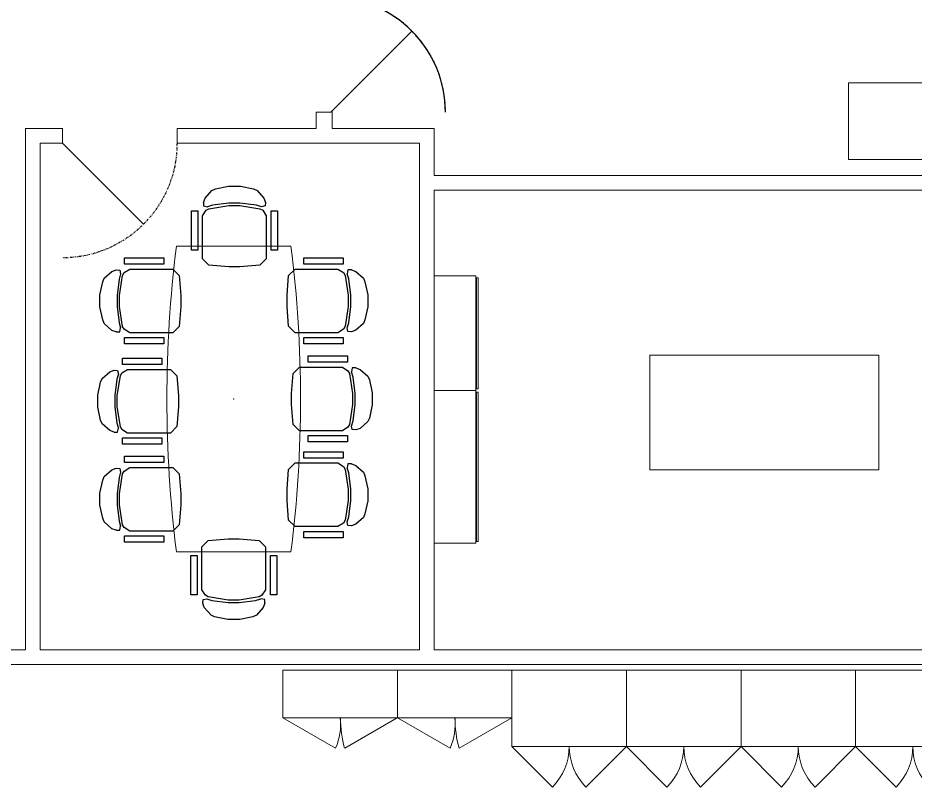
# Model space of a CAD drawing. Header units: inches. Extents: x -27 to 7514, y -484 to 2591.
# Drawn here: x 4038.5 to 4320.5, y 253.4 to 495 of the extents above; entities that cross this region are included whole.
import ezdxf

# ---------------------------------------------------------------- set-up
doc = ezdxf.new("R2010")
doc.units = ezdxf.units.IN
doc.header["$MEASUREMENT"] = 0
doc.linetypes.add('DIVIDE', pattern=[1.25, 0.5, -0.25, 0, -0.25, 0, -0.25])
for name, color, linetype, lineweight in [('F-Ch', 4, 'Continuous', 30), ('F-FreeStand', 211, 'Continuous', 20), ('FS-File', 50, 'Continuous', 20), ('I-CWall', 110, 'Continuous', 20), ('I-Dor', 210, 'Continuous', 30)]:
    doc.layers.add(name, color=color, linetype=linetype, lineweight=lineweight)

# ---------------------------------------------------------------- blocks, each defined once
blk = doc.blocks.new('36_door')
at = {"linetype": 'Continuous'}
blk.add_line((0, 0), (-25.455996, -25.455996), dxfattribs=at)
at = {"linetype": 'DIVIDE'}
blk.add_arc((0, 0), 36, 180, 270, dxfattribs=at)
blk = doc.blocks.new('SC36')
at = {"layer": 'FS-File'}
for p, q in [((-36, -15), (-19.44, -24.56)), ((-0.04, -15), (-16.58, -24.55))]:
    blk.add_line(p, q, dxfattribs=at)
blk.add_lwpolyline([(-36, 0), (-36, -15), (0, -15), (0, 0)], close=True, dxfattribs=at)
for centre, major_axis, ratio, start_param, end_param in [((-36.03, -17.13), (18.05, 2.14), 0.999073, 5.744218, 6.283185), ((15.84, -15.2), (-0.2, -33.84), 0.997211, 4.712803, 4.998429)]:
    blk.add_ellipse(centre, major_axis=major_axis, ratio=ratio, start_param=start_param, end_param=end_param, dxfattribs=at)
blk = doc.blocks.new('SC3624')
at = {"layer": 'FS-File'}
blk.add_lwpolyline([(-36, -24), (0, -24), (0, 0), (-36, 0)], close=True, dxfattribs=at)
at = {"layer": 'FS-File', "flags": 128}
blk.add_lwpolyline([(0, -24), (-12.73, -36.73, -0.198912), (-18, -24, -0.198912), (-23.27, -36.73), (-36, -24)], format="xyb", dxfattribs=at)
blk = doc.blocks.new('T3696')
at = {"linetype": 'Continuous'}
for p, q in [((0, 3), (0, 0)), ((8, 3), (8, 0))]:
    blk.add_line(p, q, dxfattribs=at)
for centre, start, end in [((4, -28.875), 82.8473, 97.1527), ((4, 31.875), 262.8473, 277.1527)]:
    blk.add_arc(centre, 32.125, start, end, dxfattribs=at)
blk.add_point((4, 1.5), dxfattribs=at)
blk = doc.blocks.new('CH7')
at = {"linetype": 'Continuous'}
for p, q in [((-0.167, 1.292), (-0.073, 1.438)), ((-0.073, 1.438), (0, 1.479)), ((0, 1.479), (0.521, 1.562)), ((0.521, 1.562), (0.812, 1.562)), ((0.812, 1.562), (1.333, 1.479)), ((1.333, 1.479), (1.406, 1.438)), ((1.406, 1.438), (1.5, 1.292)), ((-0.167, 0.167), (-0.167, 1.292)), ((1.5, 1.292), (1.5, 0.167)), ((0, 0), (-0.167, 0.167)), ((0.521, -0.042), (0, 0)), ((1.333, 0), (0.812, -0.042)), ((1.5, 0.167), (1.333, 0)), ((0.812, -0.042), (0.521, -0.042))]:
    blk.add_line(p, q, dxfattribs=at)
for points in [[(-0.146, 1.646), (-0.104, 1.76), (0.073, 1.958), (0.167, 2), (0.51, 2.073), (0.823, 2.073), (1.167, 2), (1.26, 1.958), (1.438, 1.76), (1.479, 1.646)], [(-0.146, 1.646), (-0.146, 1.552), (-0.042, 1.531)], [(1.479, 1.646), (1.469, 1.552), (1.375, 1.531)], [(-0.458, 0.438), (-0.458, 1.427), (-0.292, 1.427), (-0.292, 0.396), (-0.458, 0.396), (-0.458, 0.438)], [(1.375, 1.531), (1.24, 1.573), (0.812, 1.625), (0.521, 1.625), (0.094, 1.573), (-0.042, 1.531)], [(1.625, 0.438), (1.625, 1.427), (1.792, 1.427), (1.792, 0.396), (1.625, 0.396), (1.625, 0.438)]]:
    blk.add_lwpolyline(points, dxfattribs=at)
blk = doc.blocks.new('CHDESK')
at = {"linetype": 'Continuous'}
blk.add_blockref('CH7', (0.458, -0.396), dxfattribs=at)
blk = doc.blocks.new('T2472')
at = {"layer": 'F-FreeStand'}
blk.add_lwpolyline([(-72, -24), (-72, 0), (0, 0), (0, -24)], close=True, dxfattribs=at)
blk = doc.blocks.new('T3672')
at = {"layer": 'F-FreeStand'}
blk.add_lwpolyline([(0, -36), (0, 0), (72, 0), (72, -36)], close=True, dxfattribs=at)
blk = doc.blocks.new('FLR36')
at = {"layer": 'FS-File'}
for points in [[(-36, 13), (0, 13), (0, 0), (-36, 0)], [(-35.45, 13.31), (-0.54, 13.31), (-0.54, 13.77), (-35.45, 13.77)]]:
    blk.add_lwpolyline(points, close=True, dxfattribs=at)
blk = doc.blocks.new('FLR48')
at = {"layer": 'FS-File'}
blk.add_line((-47.45, 13.77), (-47.45, 13.31), dxfattribs=at)
blk.add_lwpolyline([(-48, 0), (0, 0), (0, 13), (-48, 13)], close=True, dxfattribs=at)
blk.add_lwpolyline([(-47.45, 13.31), (-0.54, 13.31), (-0.54, 13.77), (-47.45, 13.77)], dxfattribs=at)

msp = doc.modelspace()

# ---------------------------------------------------------------- linework, layer by layer
at = {"layer": 'I-CWall'}
for p, q in [((4132.22, 465.45), (4132.22, 460.29)), ((4137.22, 465.82), (4137.22, 460.29)), ((4169.35, 445.54), (4337.6, 445.54)), ((4169.35, 440.91), (4384.6, 440.91))]:
    msp.add_line(p, q, dxfattribs=at)
for points in [[(4136.85, 465.45), (4132.22, 465.45)], [(4052.47, 460.29), (4040.85, 460.29)], [(4040.85, 296.54), (4040.85, 460.29)], [(4052.47, 455.66), (4052.47, 460.29)], [(4088.47, 455.66), (4088.47, 460.29)], [(4132.22, 460.29), (4088.47, 460.29)], [(4169.35, 460.29), (4137.22, 460.29)], [(4169.35, 445.54), (4169.35, 460.29)], [(4052.47, 455.66), (4045.47, 455.66)], [(4045.47, 296.54), (4045.47, 455.66)], [(4164.72, 455.66), (4088.47, 455.66)], [(4164.72, 296.54), (4164.72, 455.66)], [(4176.35, 445.54), (4169.35, 445.54)], [(4176.35, 440.91), (4169.35, 440.91)], [(4169.35, 296.54), (4169.35, 440.91)], [(4040.85, 296.54), (3735.35, 296.54)], [(4164.72, 296.54), (4045.47, 296.54)], [(4384.6, 296.54), (4169.35, 296.54)], [(4698.1, 291.91), (3926.35, 291.91)]]:
    msp.add_lwpolyline(points, dxfattribs=at)
at = {"layer": 'I-Dor'}
msp.add_lwpolyline([(4172.85, 465.45, 0.414214), (4136.85, 501.45)], format="xyb", dxfattribs=at)
msp.add_lwpolyline([(4136.85, 465.45), (4162.3, 490.9)], dxfattribs=at)

# ---------------------------------------------------------------- block references
at = {"layer": 'F-Ch', "xscale": 12, "yscale": 12, "zscale": 12}
msp.add_blockref('CHDESK', (4093.03, 422.08), dxfattribs=at)
for p, rotation in [((4084.37, 392.63), 90), ((4128.31, 419.64), 270), ((4083.68, 361.13), 90), ((4129.69, 388.82), 270), ((4128.31, 358.7), 270), ((4084.37, 330.32), 90), ((4119.8, 326.15), 180)]:
    msp.add_blockref('CHDESK', p, dxfattribs=dict(at, rotation=rotation))
at = {"layer": 'F-FreeStand'}
msp.add_blockref('T2472', (4371.57, 474.6), dxfattribs=at)
at = {"layer": 'F-FreeStand', "xscale": 12, "yscale": 12, "zscale": 12, "rotation": 270}
msp.add_blockref('T3696', (4088.3, 423.29), dxfattribs=at)
at = {"layer": 'FS-File', "rotation": 270}
for name, p in [('FLR36', (4169.35, 377.97)), ('FLR48', (4169.35, 329.97))]:
    msp.add_blockref(name, p, dxfattribs=at)
at = {"layer": 'FS-File'}
for name, p in [('SC36', (4157.76, 290.13)), ('SC36', (4193.76, 290.13)), ('SC3624', (4229.76, 290.13)), ('SC3624', (4265.76, 290.13)), ('SC3624', (4301.76, 290.13)), ('SC3624', (4337.76, 290.13))]:
    msp.add_blockref(name, p, dxfattribs=at)
at = {"layer": 'I-CWall'}
msp.add_blockref('T3672', (4237.11, 389.1), dxfattribs=at)
at = {"layer": 'I-Dor', "rotation": 180}
msp.add_blockref('36_door', (4136.85, 465.45), dxfattribs=at)
at = {"layer": 'I-Dor', "extrusion": (0, 0, -1), "zscale": -1}
msp.add_blockref('36_door', (-4052.47, 455.66), dxfattribs=at)

doc.saveas('drawing.dxf')
